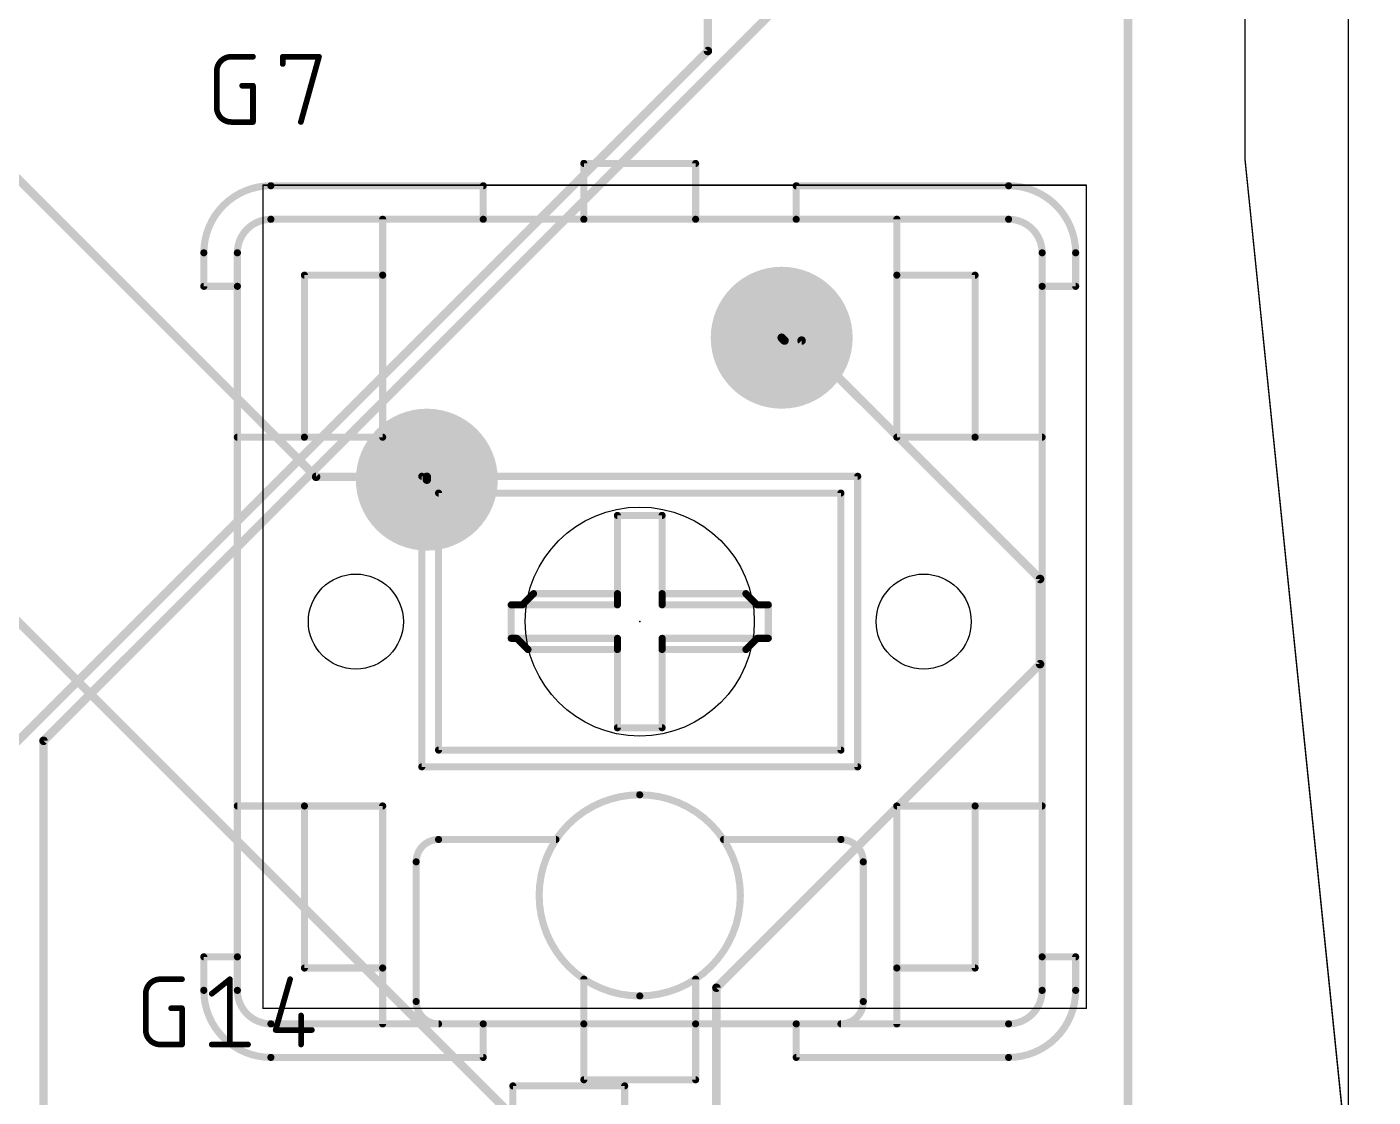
# Model space of a CAD drawing. Extents: x 8 to 150, y -13 to 106.
# Drawn here: x 126.19 to 150.28, y 60.07 to 79.22 of the extents above; entities that cross this region are included whole.
import ezdxf

# ---------------------------------------------------------------- set-up
doc = ezdxf.new("R2010")
doc.units = 0
for name, color, linetype in [('1', 22, 'CONTINUOUS'), ('16', 175, 'CONTINUOUS'), ('17', 82, 'CONTINUOUS'), ('20', 30, 'CONTINUOUS'), ('21', 253, 'CONTINUOUS'), ('23', 7, 'CONTINUOUS'), ('25', 253, 'CONTINUOUS'), ('49', 253, 'CONTINUOUS'), ('51', 253, 'CONTINUOUS')]:
    doc.layers.add(name, color=color, linetype=linetype)

# ---------------------------------------------------------------- blocks, each defined once
blk = doc.blocks.new('ROUNDP')
at = {"const_width": 0.5}
blk.add_lwpolyline([(0, -0.25, 1), (0, 0.25, 1), (0, -0.25)], format="xyb", dxfattribs=at)

msp = doc.modelspace()

# ---------------------------------------------------------------- linework, layer by layer
at = {"layer": '1', "const_width": 0.1524}
for points in [[(138.3792, 78.7908), (138.3792, 95.25)], [(126.492, 66.4464), (139.7, 79.6544)], [(125.2728, 65.6844), (138.3792, 78.7908)], [(139.7508, 73.6092), (139.7, 73.66)], [(139.7508, 73.6092), (140.0556, 73.6092)], [(140.0556, 73.6092), (144.3228, 69.342)], [(144.3228, 69.342), (144.3228, 67.818)], [(144.3228, 67.818), (138.5316, 62.0268)], [(126.492, 28.3464), (126.492, 66.4464)], [(138.5316, 62.0268), (138.5316, 57.15)]]:
    msp.add_lwpolyline(points, dxfattribs=at)
at = {"layer": '1', "const_width": 0.0762}
for points in [[(138.3411, 78.7908, 1), (138.4173, 78.7908)], [(138.4061, 78.7639, 1), (138.3523, 78.8177)], [(139.7269, 73.6869, 1), (139.6731, 73.6331)], [(139.7508, 73.6473, 1), (139.7508, 73.5711)], [(139.7239, 73.5823, 1), (139.7777, 73.6361)], [(140.0825, 73.6361, 1), (140.0287, 73.5823)], [(140.0556, 73.5711, 1), (140.0556, 73.6473)], [(144.3609, 69.342, 1), (144.2847, 69.342)], [(144.2959, 69.3151, 1), (144.3497, 69.3689)], [(144.2847, 67.818, 1), (144.3609, 67.818)], [(144.3497, 67.7911, 1), (144.2959, 67.8449)], [(126.5301, 66.4464, 1), (126.4539, 66.4464)], [(126.4651, 66.4733, 1), (126.5189, 66.4195)], [(138.5697, 62.0268, 1), (138.4935, 62.0268)], [(138.5047, 62.0537, 1), (138.5585, 61.9999)]]:
    msp.add_lwpolyline(points, format="xyb", dxfattribs=at)
at = {"layer": '16', "const_width": 0.1524}
for points in [[(145.8976, 54.1528), (145.8976, 95.0468)], [(131.3688, 71.1708), (110.49, 92.0496)], [(121.0056, 73.6092), (137.4648, 57.15)], [(133.35, 71.1708), (131.3688, 71.1708)], [(133.35, 71.1708), (133.35, 71.12)]]:
    msp.add_lwpolyline(points, dxfattribs=at)
at = {"layer": '16', "const_width": 0.0762}
for points in [[(131.3688, 71.2089, 1), (131.3688, 71.1327)], [(131.3419, 71.1439, 1), (131.3957, 71.1977)], [(133.3881, 71.1708, 1), (133.3119, 71.1708)], [(133.3119, 71.12, 1), (133.3881, 71.12)], [(133.35, 71.1327, 1), (133.35, 71.2089)]]:
    msp.add_lwpolyline(points, format="xyb", dxfattribs=at)
at = {"layer": '20', "const_width": 0.025}
for points in [[(147.988, 100.33), (147.988, 76.8708)], [(150.2689, 54.5206), (147.988, 76.8708)], [(147.988, 76.8708), (150.2689, 54.5435)]]:
    msp.add_lwpolyline(points, dxfattribs=at)
at = {"layer": '20', "const_width": 0.0125}
for points in [[(147.9942, 76.8714, 1), (147.9818, 76.8701)], [(147.9942, 76.8714, 1), (147.9818, 76.8701)], [(147.9818, 76.8708, 1), (147.9943, 76.8708)]]:
    msp.add_lwpolyline(points, format="xyb", dxfattribs=at)
at = {"layer": '20'}
for centre, radius in [((137.16, 68.58), 2.05), ((132.08, 68.58), 0.85), ((142.24, 68.58), 0.85)]:
    msp.add_circle(centre, radius, dxfattribs=at)
at = {"layer": '21'}
for points, const_width in [([(136.16, 76.8118, 1), (136.16, 76.7482)], 0.0635), ([(136.1917, 76.78, 1), (136.1283, 76.78)], 0.0635), ([(138.1917, 76.78, 1), (138.1283, 76.78)], 0.0635), ([(138.16, 76.7482, 1), (138.16, 76.8118)], 0.0635), ([(130.56, 76.38, 0.4142), (129.36, 75.18)], 0.127), ([(130.56, 76.4118, 1), (130.56, 76.3483)], 0.0635), ([(130.56, 76.3483, 1), (130.56, 76.4118)], 0.0635), ([(134.3918, 76.38, 1), (134.3283, 76.38)], 0.0635), ([(134.36, 76.3483, 1), (134.36, 76.4118)], 0.0635), ([(139.96, 76.4118, 1), (139.96, 76.3483)], 0.0635), ([(139.9917, 76.38, 1), (139.9283, 76.38)], 0.0635), ([(143.76, 76.4118, 1), (143.76, 76.3483)], 0.0635), ([(144.96, 75.18, 0.4142), (143.76, 76.38)], 0.127), ([(143.76, 76.3483, 1), (143.76, 76.4118)], 0.0635), ([(130.56, 75.78, 0.4142), (129.96, 75.18)], 0.127), ([(130.56, 75.8118, 1), (130.56, 75.7482)], 0.0635), ([(130.56, 75.7482, 1), (130.56, 75.8118)], 0.0635), ([(134.36, 75.8118, 1), (134.36, 75.7482)], 0.0635), ([(134.3283, 75.78, 1), (134.3918, 75.78)], 0.0635), ([(134.36, 75.7482, 1), (134.36, 75.8118)], 0.0635), ([(136.16, 75.8118, 1), (136.16, 75.7482)], 0.0635), ([(136.1283, 75.78, 1), (136.1917, 75.78)], 0.0635), ([(136.16, 75.7482, 1), (136.16, 75.8118)], 0.0635), ([(138.16, 75.8118, 1), (138.16, 75.7482)], 0.0635), ([(138.1283, 75.78, 1), (138.1917, 75.78)], 0.0635), ([(138.16, 75.7482, 1), (138.16, 75.8118)], 0.0635), ([(139.96, 75.8118, 1), (139.96, 75.7482)], 0.0635), ([(139.9283, 75.78, 1), (139.9917, 75.78)], 0.0635), ([(139.96, 75.7482, 1), (139.96, 75.8118)], 0.0635), ([(143.76, 75.8118, 1), (143.76, 75.7482)], 0.0635), ([(144.36, 75.18, 0.4142), (143.76, 75.78)], 0.127), ([(143.76, 75.7482, 1), (143.76, 75.8118)], 0.0635), ([(129.3918, 75.18, 1), (129.3283, 75.18)], 0.0635), ([(129.3283, 75.18, 1), (129.3918, 75.18)], 0.0635), ([(129.9917, 75.18, 1), (129.9283, 75.18)], 0.0635), ([(129.9283, 75.18, 1), (129.9917, 75.18)], 0.0635), ([(144.3918, 75.18, 1), (144.3283, 75.18)], 0.0635), ([(144.3283, 75.18, 1), (144.3918, 75.18)], 0.0635), ([(144.9917, 75.18, 1), (144.9283, 75.18)], 0.0635), ([(144.9283, 75.18, 1), (144.9917, 75.18)], 0.0635), ([(129.36, 74.6118, 1), (129.36, 74.5482)], 0.0635), ([(129.3283, 74.58, 1), (129.3918, 74.58)], 0.0635), ([(129.9917, 74.58, 1), (129.9283, 74.58)], 0.0635), ([(129.9283, 74.58, 1), (129.9917, 74.58)], 0.0635), ([(129.96, 74.5482, 1), (129.96, 74.6118)], 0.0635), ([(144.36, 74.6118, 1), (144.36, 74.5482)], 0.0635), ([(144.3918, 74.58, 1), (144.3283, 74.58)], 0.0635), ([(144.3283, 74.58, 1), (144.3918, 74.58)], 0.0635), ([(144.9283, 74.58, 1), (144.9917, 74.58)], 0.0635), ([(144.96, 74.5482, 1), (144.96, 74.6118)], 0.0635), ([(129.36, 62.6118, 1), (129.36, 62.5483)], 0.0635), ([(129.3918, 62.58, 1), (129.3283, 62.58)], 0.0635), ([(129.9917, 62.58, 1), (129.9283, 62.58)], 0.0635), ([(129.96, 62.5483, 1), (129.96, 62.6118)], 0.0635), ([(144.36, 62.6118, 1), (144.36, 62.5483)], 0.0635), ([(144.3918, 62.58, 1), (144.3283, 62.58)], 0.0635), ([(144.9917, 62.58, 1), (144.9283, 62.58)], 0.0635), ([(144.96, 62.5483, 1), (144.96, 62.6118)], 0.0635), ([(129.9283, 62.58, 1), (129.9917, 62.58)], 0.0635), ([(144.3283, 62.58, 1), (144.3918, 62.58)], 0.0635), ([(129.36, 61.98, 0.4142), (130.56, 60.78)], 0.127), ([(129.3918, 61.98, 1), (129.3283, 61.98)], 0.0635), ([(129.3283, 61.98, 1), (129.3918, 61.98)], 0.0635), ([(129.96, 61.98, 0.4142), (130.56, 61.38)], 0.127), ([(129.9917, 61.98, 1), (129.9283, 61.98)], 0.0635), ([(129.9283, 61.98, 1), (129.9917, 61.98)], 0.0635), ([(143.76, 60.78, 0.4142), (144.96, 61.98)], 0.127), ([(143.76, 61.38, 0.4142), (144.36, 61.98)], 0.127), ([(144.3918, 61.98, 1), (144.3283, 61.98)], 0.0635), ([(144.3283, 61.98, 1), (144.3918, 61.98)], 0.0635), ([(144.9917, 61.98, 1), (144.9283, 61.98)], 0.0635), ([(144.9283, 61.98, 1), (144.9917, 61.98)], 0.0635), ([(130.56, 61.4118, 1), (130.56, 61.3483)], 0.0635), ([(130.56, 61.3483, 1), (130.56, 61.4118)], 0.0635), ([(134.36, 61.4118, 1), (134.36, 61.3483)], 0.0635), ([(134.3918, 61.38, 1), (134.3283, 61.38)], 0.0635), ([(134.36, 61.3483, 1), (134.36, 61.4118)], 0.0635), ([(136.16, 61.4118, 1), (136.16, 61.3483)], 0.0635), ([(136.1917, 61.38, 1), (136.1283, 61.38)], 0.0635), ([(136.16, 61.3483, 1), (136.16, 61.4118)], 0.0635), ([(138.16, 61.4118, 1), (138.16, 61.3483)], 0.0635), ([(138.1917, 61.38, 1), (138.1283, 61.38)], 0.0635), ([(138.16, 61.3483, 1), (138.16, 61.4118)], 0.0635), ([(139.96, 61.4118, 1), (139.96, 61.3483)], 0.0635), ([(139.9917, 61.38, 1), (139.9283, 61.38)], 0.0635), ([(139.96, 61.3483, 1), (139.96, 61.4118)], 0.0635), ([(143.76, 61.4118, 1), (143.76, 61.3483)], 0.0635), ([(143.76, 61.3483, 1), (143.76, 61.4118)], 0.0635), ([(130.56, 60.8118, 1), (130.56, 60.7482)], 0.0635), ([(130.56, 60.7482, 1), (130.56, 60.8118)], 0.0635), ([(134.3283, 60.78, 1), (134.3918, 60.78)], 0.0635), ([(134.36, 60.7482, 1), (134.36, 60.8118)], 0.0635), ([(139.96, 60.8118, 1), (139.96, 60.7482)], 0.0635), ([(139.9283, 60.78, 1), (139.9917, 60.78)], 0.0635), ([(143.76, 60.8118, 1), (143.76, 60.7482)], 0.0635), ([(143.76, 60.7482, 1), (143.76, 60.8118)], 0.0635), ([(134.89, 60.3018, 1), (134.89, 60.2383)], 0.0635), ([(134.9218, 60.27, 1), (134.8583, 60.27)], 0.0635), ([(136.16, 60.4118, 1), (136.16, 60.3483)], 0.0635), ([(136.1283, 60.38, 1), (136.1917, 60.38)], 0.0635), ([(136.9218, 60.27, 1), (136.8583, 60.27)], 0.0635), ([(136.89, 60.2383, 1), (136.89, 60.3018)], 0.0635), ([(138.1283, 60.38, 1), (138.1917, 60.38)], 0.0635), ([(138.16, 60.3483, 1), (138.16, 60.4118)], 0.0635)]:
    msp.add_lwpolyline(points, format="xyb", dxfattribs=dict(at, const_width=const_width))
at = {"layer": '21', "const_width": 0.127}
for points in [[(136.16, 76.78), (136.16, 75.78)], [(138.16, 76.78), (136.16, 76.78)], [(138.16, 76.78), (138.16, 75.78)], [(130.56, 76.38), (134.36, 76.38)], [(134.36, 76.38), (134.36, 75.78)], [(139.96, 76.38), (143.76, 76.38)], [(139.96, 76.38), (139.96, 75.78)], [(130.56, 75.78), (134.36, 75.78)], [(134.36, 75.78), (136.16, 75.78)], [(136.16, 75.78), (138.16, 75.78)], [(138.16, 75.78), (139.96, 75.78)], [(139.96, 75.78), (143.76, 75.78)], [(129.36, 74.58), (129.36, 75.18)], [(129.96, 74.58), (129.96, 75.18)], [(144.36, 75.18), (144.36, 74.58)], [(144.96, 75.18), (144.96, 74.58)], [(129.96, 74.58), (129.36, 74.58)], [(129.96, 62.58), (129.96, 74.58)], [(144.36, 74.58), (144.36, 62.58)], [(144.36, 74.58), (144.96, 74.58)], [(129.36, 61.98), (129.36, 62.58)], [(129.96, 62.58), (129.36, 62.58)], [(129.96, 61.98), (129.96, 62.58)], [(144.36, 62.58), (144.36, 61.98)], [(144.36, 62.58), (144.96, 62.58)], [(144.96, 62.58), (144.96, 61.98)], [(134.36, 61.38), (130.56, 61.38)], [(136.16, 61.38), (134.36, 61.38)], [(134.36, 61.38), (134.36, 60.78)], [(138.16, 61.38), (136.16, 61.38)], [(136.16, 61.38), (136.16, 60.38)], [(139.96, 61.38), (138.16, 61.38)], [(138.16, 61.38), (138.16, 60.38)], [(143.76, 61.38), (139.96, 61.38)], [(139.96, 61.38), (139.96, 60.78)], [(134.36, 60.78), (130.56, 60.78)], [(143.76, 60.78), (139.96, 60.78)], [(134.89, 60.27), (134.89, 59.27)], [(136.89, 60.27), (134.89, 60.27)], [(138.16, 60.38), (136.16, 60.38)], [(136.89, 60.27), (136.89, 59.27)]]:
    msp.add_lwpolyline(points, dxfattribs=at)
at = {"layer": '23'}
msp.add_point((137.16, 68.58), dxfattribs=at)
at = {"layer": '25'}
for points, const_width in [([(129.8504, 78.6892, 0.4142), (129.5908, 78.4296)], 0.1016), ([(129.8504, 78.7146, 1), (129.8504, 78.6638)], 0.0508), ([(129.8504, 78.6638, 1), (129.8504, 78.7146)], 0.0508), ([(130.2399, 78.6638, 1), (130.2399, 78.7146)], 0.0508), ([(130.7973, 78.6892, 1), (130.7465, 78.6892)], 0.0508), ([(130.7719, 78.7146, 1), (130.7719, 78.6638)], 0.0508), ([(130.7465, 78.5594, 1), (130.7973, 78.5594)], 0.0508), ([(131.4455, 78.6824, 1), (131.3965, 78.696)], 0.0508), ([(131.421, 78.6638, 1), (131.421, 78.7146)], 0.0508), ([(129.6162, 78.4296, 1), (129.5654, 78.4296)], 0.0508), ([(129.5654, 78.4296, 1), (129.6162, 78.4296)], 0.0508), ([(130.0452, 78.1953, 1), (130.0452, 78.1445)], 0.0508), ([(130.2653, 78.1699, 1), (130.2145, 78.1699)], 0.0508), ([(130.2399, 78.1445, 1), (130.2399, 78.1953)], 0.0508), ([(129.5908, 77.7804, 0.4142), (129.8504, 77.5208)], 0.1016), ([(129.6162, 77.7804, 1), (129.5654, 77.7804)], 0.0508), ([(129.5654, 77.7804, 1), (129.6162, 77.7804)], 0.0508), ([(129.8504, 77.5462, 1), (129.8504, 77.4954)], 0.0508), ([(129.8504, 77.4954, 1), (129.8504, 77.5462)], 0.0508), ([(130.2399, 77.4954, 1), (130.2399, 77.5462)], 0.0508), ([(130.2145, 77.5208, 1), (130.2653, 77.5208)], 0.0508), ([(131.072, 77.5276, 1), (131.1209, 77.514)], 0.0508), ([(128.5804, 62.1792, 0.4142), (128.3208, 61.9196)], 0.1016), ([(128.5804, 62.2046, 1), (128.5804, 62.1538)], 0.0508), ([(128.5804, 62.1538, 1), (128.5804, 62.2046)], 0.0508), ([(128.9699, 62.1538, 1), (128.9699, 62.2046)], 0.0508), ([(129.8518, 62.1792, 1), (129.8011, 62.1792)], 0.0508), ([(129.8423, 62.1594, 1), (129.8106, 62.199)], 0.0508), ([(130.929, 62.1722, 1), (130.8801, 62.1862)], 0.0508), ([(128.3462, 61.9196, 1), (128.2954, 61.9196)], 0.0508), ([(128.2954, 61.9196, 1), (128.3462, 61.9196)], 0.0508), ([(129.486, 61.9394, 1), (129.5178, 61.8997)], 0.0508), ([(128.7752, 61.6853, 1), (128.7752, 61.6345)], 0.0508), ([(128.9953, 61.6599, 1), (128.9445, 61.6599)], 0.0508), ([(128.9699, 61.6345, 1), (128.9699, 61.6853)], 0.0508), ([(131.1247, 61.5301, 1), (131.0739, 61.5301)], 0.0508), ([(128.3208, 61.2704, 0.4142), (128.5804, 61.0108)], 0.1016), ([(128.3462, 61.2704, 1), (128.2954, 61.2704)], 0.0508), ([(128.2954, 61.2704, 1), (128.3462, 61.2704)], 0.0508), ([(130.6449, 61.2958, 1), (130.6449, 61.245)], 0.0508), ([(130.6205, 61.2774, 1), (130.6693, 61.2635)], 0.0508), ([(131.294, 61.245, 1), (131.294, 61.2958)], 0.0508), ([(128.5804, 61.0362, 1), (128.5804, 60.9854)], 0.0508), ([(128.5804, 60.9854, 1), (128.5804, 61.0362)], 0.0508), ([(128.9445, 61.0108, 1), (128.9953, 61.0108)], 0.0508), ([(128.9699, 60.9854, 1), (128.9699, 61.0362)], 0.0508), ([(129.5019, 61.0362, 1), (129.5019, 60.9854)], 0.0508), ([(129.8011, 61.0108, 1), (129.8518, 61.0108)], 0.0508), ([(130.151, 60.9854, 1), (130.151, 61.0362)], 0.0508), ([(131.0739, 61.0108, 1), (131.1247, 61.0108)], 0.0508)]:
    msp.add_lwpolyline(points, format="xyb", dxfattribs=dict(at, const_width=const_width))
at = {"layer": '25', "const_width": 0.1016}
for points in [[(129.8504, 78.6892), (130.2399, 78.6892)], [(130.7719, 78.5594), (130.7719, 78.6892)], [(130.7719, 78.6892), (131.421, 78.6892)], [(131.421, 78.6892), (131.0965, 77.5208)], [(129.5908, 77.7804), (129.5908, 78.4296)], [(130.0452, 78.1699), (130.2399, 78.1699)], [(130.2399, 78.1699), (130.2399, 77.5208)], [(130.2399, 77.5208), (129.8504, 77.5208)], [(128.5804, 62.1792), (128.9699, 62.1792)], [(129.5019, 61.9196), (129.8264, 62.1792)], [(129.8264, 62.1792), (129.8264, 61.0108)], [(130.9045, 62.1792), (130.6449, 61.2704)], [(128.3208, 61.2704), (128.3208, 61.9196)], [(128.7752, 61.6599), (128.9699, 61.6599)], [(128.9699, 61.6599), (128.9699, 61.0108)], [(131.0993, 61.5301), (131.0993, 61.0108)], [(130.6449, 61.2704), (131.294, 61.2704)], [(128.9699, 61.0108), (128.5804, 61.0108)], [(129.5019, 61.0108), (130.151, 61.0108)]]:
    msp.add_lwpolyline(points, dxfattribs=at)
at = {"layer": '49'}
msp.add_line((149.84, -12.7), (149.84, 100), dxfattribs=at)
at = {"layer": '49', "const_width": 0.025}
for points in [[(130.4176, 76.3905), (145.1496, 76.3905)], [(130.4176, 61.6585), (130.4176, 76.3905)], [(145.1496, 76.3905), (145.1496, 61.6585)], [(145.1496, 61.6585), (130.4176, 61.6585)]]:
    msp.add_lwpolyline(points, dxfattribs=at)
at = {"layer": '49', "const_width": 0.0125}
for points in [[(130.4176, 76.3967, 1), (130.4176, 76.3843)], [(130.4238, 76.3905, 1), (130.4113, 76.3905)], [(145.1558, 76.3905, 1), (145.1433, 76.3905)], [(145.1496, 76.3843, 1), (145.1496, 76.3967)], [(130.4176, 61.6648, 1), (130.4176, 61.6523)], [(130.4113, 61.6585, 1), (130.4238, 61.6585)], [(145.1433, 61.6585, 1), (145.1558, 61.6585)], [(145.1496, 61.6523, 1), (145.1496, 61.6648)]]:
    msp.add_lwpolyline(points, format="xyb", dxfattribs=at)
at = {"layer": '51', "const_width": 0.127}
for points in [[(132.56, 74.78), (132.56, 75.78)], [(141.76, 74.78), (141.76, 75.78)], [(131.16, 71.88), (131.16, 74.78)], [(131.16, 74.78), (132.56, 74.78)], [(132.56, 71.88), (132.56, 74.78)], [(141.76, 71.88), (141.76, 74.78)], [(141.76, 74.78), (143.16, 74.78)], [(143.16, 71.88), (143.16, 74.78)], [(129.96, 71.88), (131.16, 71.88)], [(131.16, 71.88), (132.56, 71.88)], [(141.76, 71.88), (143.16, 71.88)], [(143.16, 71.88), (144.36, 71.88)], [(133.26, 71.18), (141.06, 71.18)], [(133.26, 65.98), (133.26, 71.18)], [(141.06, 71.18), (141.06, 65.98)], [(133.56, 66.28), (133.56, 70.88)], [(133.56, 70.88), (140.76, 70.88)], [(140.76, 70.88), (140.76, 66.28)], [(136.76, 69.08), (136.76, 70.48)], [(136.76, 70.48), (137.56, 70.48)], [(137.56, 70.48), (137.56, 69.08)], [(135.06, 68.88), (135.26, 69.08)], [(135.26, 69.08), (136.76, 69.08)], [(136.76, 68.88), (136.76, 69.08)], [(137.56, 69.08), (137.56, 68.88)], [(137.56, 69.08), (139.06, 69.08)], [(139.26, 68.88), (139.06, 69.08)], [(134.86, 68.28), (134.86, 68.88)], [(134.86, 68.88), (135.06, 68.88)], [(135.06, 68.88), (136.76, 68.88)], [(137.56, 68.88), (139.26, 68.88)], [(139.26, 68.88), (139.46, 68.88)], [(139.46, 68.88), (139.46, 68.28)], [(134.86, 68.28), (134.96, 68.28)], [(136.76, 68.28), (134.96, 68.28)], [(134.96, 68.28), (135.16, 68.08)], [(136.76, 68.08), (136.76, 68.28)], [(139.26, 68.28), (137.56, 68.28)], [(137.56, 68.28), (137.56, 68.08)], [(139.06, 68.08), (139.26, 68.28)], [(139.46, 68.28), (139.26, 68.28)], [(135.16, 68.08), (136.76, 68.08)], [(136.76, 66.68), (136.76, 68.08)], [(137.56, 68.08), (137.56, 66.68)], [(137.56, 68.08), (139.06, 68.08)], [(137.56, 66.68), (136.76, 66.68)], [(140.76, 66.28), (133.56, 66.28)], [(141.06, 65.98), (133.26, 65.98)], [(129.96, 65.28), (131.16, 65.28)], [(131.16, 65.28), (132.56, 65.28)], [(131.16, 62.38), (131.16, 65.28)], [(132.56, 62.38), (132.56, 65.28)], [(141.76, 65.28), (143.16, 65.28)], [(141.76, 62.38), (141.76, 65.28)], [(143.16, 65.28), (144.36, 65.28)], [(143.16, 62.38), (143.16, 65.28)], [(135.66, 64.68), (133.56, 64.68)], [(140.76, 64.68), (138.66, 64.68)], [(133.16, 64.28), (133.16, 61.78)], [(141.16, 64.28), (141.16, 61.78)], [(131.16, 62.38), (132.56, 62.38)], [(132.56, 61.38), (132.56, 62.38)], [(141.76, 61.38), (141.76, 62.38)], [(141.76, 62.38), (143.16, 62.38)], [(136.16, 61.38), (136.16, 62.18)], [(138.16, 62.18), (138.16, 61.38)]]:
    msp.add_lwpolyline(points, dxfattribs=at)
at = {"layer": '51'}
for points, const_width in [([(132.5917, 75.78, 1), (132.5283, 75.78)], 0.0635), ([(141.7918, 75.78, 1), (141.7283, 75.78)], 0.0635), ([(131.16, 74.8118, 1), (131.16, 74.7482)], 0.0635), ([(131.1917, 74.78, 1), (131.1283, 74.78)], 0.0635), ([(132.5917, 74.78, 1), (132.5283, 74.78)], 0.0635), ([(132.5283, 74.78, 1), (132.5917, 74.78)], 0.0635), ([(132.56, 74.7482, 1), (132.56, 74.8118)], 0.0635), ([(141.76, 74.8118, 1), (141.76, 74.7482)], 0.0635), ([(141.7918, 74.78, 1), (141.7283, 74.78)], 0.0635), ([(141.7283, 74.78, 1), (141.7918, 74.78)], 0.0635), ([(143.1917, 74.78, 1), (143.1283, 74.78)], 0.0635), ([(143.16, 74.7482, 1), (143.16, 74.8118)], 0.0635), ([(129.96, 71.9118, 1), (129.96, 71.8483)], 0.0635), ([(131.16, 71.9118, 1), (131.16, 71.8483)], 0.0635), ([(131.1283, 71.88, 1), (131.1917, 71.88)], 0.0635), ([(131.16, 71.8483, 1), (131.16, 71.9118)], 0.0635), ([(132.5283, 71.88, 1), (132.5917, 71.88)], 0.0635), ([(132.56, 71.8483, 1), (132.56, 71.9118)], 0.0635), ([(141.76, 71.9118, 1), (141.76, 71.8483)], 0.0635), ([(141.7283, 71.88, 1), (141.7918, 71.88)], 0.0635), ([(143.16, 71.9118, 1), (143.16, 71.8483)], 0.0635), ([(143.1283, 71.88, 1), (143.1917, 71.88)], 0.0635), ([(143.16, 71.8483, 1), (143.16, 71.9118)], 0.0635), ([(144.36, 71.8483, 1), (144.36, 71.9118)], 0.0635), ([(133.26, 71.2118, 1), (133.26, 71.1483)], 0.0635), ([(133.2918, 71.18, 1), (133.2283, 71.18)], 0.0635), ([(141.0917, 71.18, 1), (141.0283, 71.18)], 0.0635), ([(141.06, 71.1483, 1), (141.06, 71.2118)], 0.0635), ([(133.56, 70.9118, 1), (133.56, 70.8483)], 0.0635), ([(133.5917, 70.88, 1), (133.5283, 70.88)], 0.0635), ([(140.7918, 70.88, 1), (140.7283, 70.88)], 0.0635), ([(140.76, 70.8483, 1), (140.76, 70.9118)], 0.0635), ([(136.76, 70.5118, 1), (136.76, 70.4483)], 0.0635), ([(136.7918, 70.48, 1), (136.7283, 70.48)], 0.0635), ([(137.5917, 70.48, 1), (137.5283, 70.48)], 0.0635), ([(137.56, 70.4483, 1), (137.56, 70.5118)], 0.0635), ([(135.26, 69.1118, 1), (135.26, 69.0482)], 0.0635), ([(135.2825, 69.0575, 1), (135.2375, 69.1025)], 0.0635), ([(136.7918, 69.08, 1), (136.7283, 69.08)], 0.0635), ([(136.76, 69.0482, 1), (136.76, 69.1118)], 0.0635), ([(137.56, 69.1118, 1), (137.56, 69.0482)], 0.0635), ([(137.5917, 69.08, 1), (137.5283, 69.08)], 0.0635), ([(139.0825, 69.1025, 1), (139.0375, 69.0575)], 0.0635), ([(139.06, 69.0482, 1), (139.06, 69.1118)], 0.0635), ([(134.86, 68.9118, 1), (134.86, 68.8483)], 0.0635), ([(134.8918, 68.88, 1), (134.8283, 68.88)], 0.0635), ([(135.0375, 68.9025, 1), (135.0825, 68.8575)], 0.0635), ([(135.06, 68.9118, 1), (135.06, 68.8483)], 0.0635), ([(135.06, 68.8483, 1), (135.06, 68.9118)], 0.0635), ([(136.7283, 69.08, 1), (136.7918, 69.08)], 0.0635), ([(136.7283, 68.88, 1), (136.7918, 68.88)], 0.0635), ([(136.76, 68.8483, 1), (136.76, 68.9118)], 0.0635), ([(137.56, 68.9118, 1), (137.56, 68.8483)], 0.0635), ([(137.5283, 69.08, 1), (137.5917, 69.08)], 0.0635), ([(137.5283, 68.88, 1), (137.5917, 68.88)], 0.0635), ([(139.26, 68.9118, 1), (139.26, 68.8483)], 0.0635), ([(139.2375, 68.8575, 1), (139.2825, 68.9025)], 0.0635), ([(139.26, 68.8483, 1), (139.26, 68.9118)], 0.0635), ([(139.4917, 68.88, 1), (139.4283, 68.88)], 0.0635), ([(139.46, 68.8483, 1), (139.46, 68.9118)], 0.0635), ([(134.86, 68.3118, 1), (134.86, 68.2482)], 0.0635), ([(134.8283, 68.28, 1), (134.8918, 68.28)], 0.0635), ([(134.9825, 68.3025, 1), (134.9375, 68.2575)], 0.0635), ([(134.96, 68.3118, 1), (134.96, 68.2482)], 0.0635), ([(134.96, 68.2482, 1), (134.96, 68.3118)], 0.0635), ([(136.7918, 68.28, 1), (136.7283, 68.28)], 0.0635), ([(136.76, 68.2482, 1), (136.76, 68.3118)], 0.0635), ([(137.56, 68.3118, 1), (137.56, 68.2482)], 0.0635), ([(137.5917, 68.28, 1), (137.5283, 68.28)], 0.0635), ([(139.26, 68.3118, 1), (139.26, 68.2482)], 0.0635), ([(139.2825, 68.2575, 1), (139.2375, 68.3025)], 0.0635), ([(139.26, 68.2482, 1), (139.26, 68.3118)], 0.0635), ([(139.4283, 68.28, 1), (139.4917, 68.28)], 0.0635), ([(139.46, 68.2482, 1), (139.46, 68.3118)], 0.0635), ([(135.16, 68.1118, 1), (135.16, 68.0482)], 0.0635), ([(135.1375, 68.0575, 1), (135.1825, 68.1025)], 0.0635), ([(136.7918, 68.08, 1), (136.7283, 68.08)], 0.0635), ([(136.7283, 68.08, 1), (136.7918, 68.08)], 0.0635), ([(136.76, 68.0482, 1), (136.76, 68.1118)], 0.0635), ([(137.56, 68.1118, 1), (137.56, 68.0482)], 0.0635), ([(137.5917, 68.08, 1), (137.5283, 68.08)], 0.0635), ([(137.5283, 68.08, 1), (137.5917, 68.08)], 0.0635), ([(139.0375, 68.1025, 1), (139.0825, 68.0575)], 0.0635), ([(139.06, 68.0482, 1), (139.06, 68.1118)], 0.0635), ([(136.76, 66.7118, 1), (136.76, 66.6483)], 0.0635), ([(137.56, 66.6483, 1), (137.56, 66.7118)], 0.0635), ([(136.7283, 66.68, 1), (136.7918, 66.68)], 0.0635), ([(137.5283, 66.68, 1), (137.5917, 66.68)], 0.0635), ([(133.56, 66.3118, 1), (133.56, 66.2482)], 0.0635), ([(133.5283, 66.28, 1), (133.5917, 66.28)], 0.0635), ([(140.7283, 66.28, 1), (140.7918, 66.28)], 0.0635), ([(140.76, 66.2482, 1), (140.76, 66.3118)], 0.0635), ([(133.26, 66.0118, 1), (133.26, 65.9483)], 0.0635), ([(133.2283, 65.98, 1), (133.2918, 65.98)], 0.0635), ([(141.0283, 65.98, 1), (141.0917, 65.98)], 0.0635), ([(141.06, 65.9483, 1), (141.06, 66.0118)], 0.0635), ([(137.16, 65.48, 1), (137.16, 61.88)], 0.127), ([(137.16, 61.88, 1), (137.16, 65.48)], 0.127), ([(137.16, 65.5118, 1), (137.16, 65.4483)], 0.0635), ([(137.16, 65.4483, 1), (137.16, 65.5118)], 0.0635), ([(129.96, 65.3118, 1), (129.96, 65.2482)], 0.0635), ([(131.16, 65.3118, 1), (131.16, 65.2482)], 0.0635), ([(131.1917, 65.28, 1), (131.1283, 65.28)], 0.0635), ([(131.16, 65.2482, 1), (131.16, 65.3118)], 0.0635), ([(132.5917, 65.28, 1), (132.5283, 65.28)], 0.0635), ([(132.56, 65.2482, 1), (132.56, 65.3118)], 0.0635), ([(141.76, 65.3118, 1), (141.76, 65.2482)], 0.0635), ([(141.7918, 65.28, 1), (141.7283, 65.28)], 0.0635), ([(143.16, 65.3118, 1), (143.16, 65.2482)], 0.0635), ([(143.1917, 65.28, 1), (143.1283, 65.28)], 0.0635), ([(143.16, 65.2482, 1), (143.16, 65.3118)], 0.0635), ([(144.36, 65.2482, 1), (144.36, 65.3118)], 0.0635), ([(133.56, 64.68, 0.4142), (133.16, 64.28)], 0.127), ([(133.56, 64.7118, 1), (133.56, 64.6483)], 0.0635), ([(133.56, 64.6483, 1), (133.56, 64.7118)], 0.0635), ([(135.66, 64.6483, 1), (135.66, 64.7118)], 0.0635), ([(138.66, 64.7118, 1), (138.66, 64.6483)], 0.0635), ([(141.16, 64.28, 0.4142), (140.76, 64.68)], 0.127), ([(140.76, 64.7118, 1), (140.76, 64.6483)], 0.0635), ([(140.76, 64.6483, 1), (140.76, 64.7118)], 0.0635), ([(133.1917, 64.28, 1), (133.1283, 64.28)], 0.0635), ([(133.1283, 64.28, 1), (133.1917, 64.28)], 0.0635), ([(141.1917, 64.28, 1), (141.1283, 64.28)], 0.0635), ([(141.1283, 64.28, 1), (141.1917, 64.28)], 0.0635), ([(131.16, 62.4118, 1), (131.16, 62.3483)], 0.0635), ([(131.1283, 62.38, 1), (131.1917, 62.38)], 0.0635), ([(132.5917, 62.38, 1), (132.5283, 62.38)], 0.0635), ([(132.5283, 62.38, 1), (132.5917, 62.38)], 0.0635), ([(132.56, 62.3483, 1), (132.56, 62.4118)], 0.0635), ([(141.76, 62.4118, 1), (141.76, 62.3483)], 0.0635), ([(141.7918, 62.38, 1), (141.7283, 62.38)], 0.0635), ([(141.7283, 62.38, 1), (141.7918, 62.38)], 0.0635), ([(143.1283, 62.38, 1), (143.1917, 62.38)], 0.0635), ([(143.16, 62.3483, 1), (143.16, 62.4118)], 0.0635), ([(136.1917, 62.18, 1), (136.1283, 62.18)], 0.0635), ([(138.1917, 62.18, 1), (138.1283, 62.18)], 0.0635), ([(137.16, 61.9118, 1), (137.16, 61.8483)], 0.0635), ([(137.16, 61.8483, 1), (137.16, 61.9118)], 0.0635), ([(133.16, 61.78, 0.4142), (133.56, 61.38)], 0.127), ([(133.1917, 61.78, 1), (133.1283, 61.78)], 0.0635), ([(133.1283, 61.78, 1), (133.1917, 61.78)], 0.0635), ([(140.76, 61.38, 0.4142), (141.16, 61.78)], 0.127), ([(141.1917, 61.78, 1), (141.1283, 61.78)], 0.0635), ([(141.1283, 61.78, 1), (141.1917, 61.78)], 0.0635), ([(133.56, 61.3483, 1), (133.56, 61.4118)], 0.0635), ([(140.76, 61.4118, 1), (140.76, 61.3483)], 0.0635), ([(132.5283, 61.38, 1), (132.5917, 61.38)], 0.0635), ([(136.1283, 61.38, 1), (136.1917, 61.38)], 0.0635), ([(138.1283, 61.38, 1), (138.1917, 61.38)], 0.0635), ([(141.7283, 61.38, 1), (141.7918, 61.38)], 0.0635)]:
    msp.add_lwpolyline(points, format="xyb", dxfattribs=dict(at, const_width=const_width))

# ---------------------------------------------------------------- block references
at = {"layer": '17', "xscale": 2.54, "yscale": 2.54}
for p in [(139.7, 73.66), (139.7, 73.66), (133.35, 71.12), (133.35, 71.12)]:
    msp.add_blockref('ROUNDP', p, dxfattribs=at)

doc.saveas('drawing.dxf')
